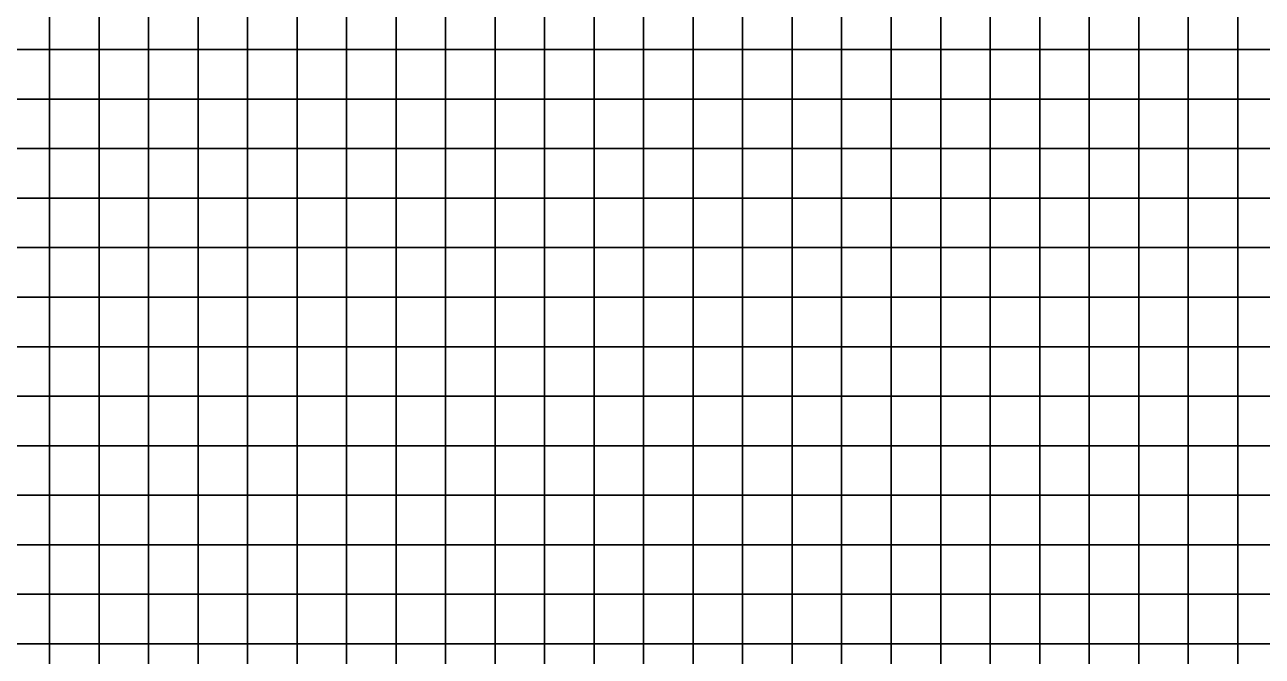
# Model space of a CAD drawing. Extents: x -32000 to 32000, y -32000 to 32000.
# Drawn here: x 320 to 16317, y -7840 to 320 of the extents above; entities that cross this region are included whole.
import ezdxf

# ---------------------------------------------------------------- set-up
doc = ezdxf.new("R2010")
doc.units = 0

msp = doc.modelspace()

# ---------------------------------------------------------------- linework, layer by layer
at = {"color": 1}
for points in [[(0, 0, 5895.5313), (640, 0, 5810.2739), (640, 640, 6045.1196), (0, 640, 5817.9043)], [(640, 0, 5810.2739), (1280, 0, 5641.3467), (1280, 640, 5977.187), (640, 640, 6045.1196)], [(1280, 0, 5641.3467), (1920, 0, 5524.999), (1920, 640, 5907.8115), (1280, 640, 5977.187)], [(1920, 0, 5524.999), (2559.9961, 0, 5022.0303), (2559.9961, 640, 5595.52), (1920, 640, 5907.8115)], [(2559.9961, 0, 5022.0303), (3200, 0, 4739.6318), (3200, 640, 5277.9985), (2559.9961, 640, 5595.52)], [(3200, 0, 4739.6318), (3840, 0, 4518.5928), (3840, 640, 4951.084), (3200, 640, 5277.9985)], [(3840, 0, 4518.5928), (4480, 0, 4043.4077), (4480, 640, 4407.4644), (3840, 640, 4951.084)], [(4480, 0, 4043.4077), (5120, 0, 3920.1543), (5120, 640, 4106.8525), (4480, 640, 4407.4644)], [(5120, 0, 3920.1543), (5760, 0, 3895.6392), (5760, 640, 3995.6123), (5120, 640, 4106.8525)], [(5760, 0, 3895.6392), (6399.9961, 0, 3846.9929), (6399.9961, 640, 3905.7949), (5760, 640, 3995.6123)], [(6399.9961, 0, 3846.9929), (7040, 0, 3845.0688), (7040, 640, 3827.9961), (6399.9961, 640, 3905.7949)], [(7040, 0, 3845.0688), (7680, 0, 3872.9722), (7680, 640, 3846.0293), (7040, 640, 3827.9961)], [(7680, 0, 3872.9722), (8320, 0, 3945.979), (8320, 640, 3856.0059), (7680, 640, 3846.0293)], [(8320, 0, 3945.979), (8960, 0, 4033.998), (8960, 640, 3854.6746), (8320, 640, 3856.0059)], [(8960, 0, 4033.998), (9600, 0, 4051.4583), (9600, 640, 3824.2473), (8960, 640, 3854.6746)], [(9600, 0, 4051.4583), (10239.9961, 0, 4039.021), (10239.9961, 640, 3900.0808), (9600, 640, 3824.2473)], [(10239.9961, 0, 4039.021), (10879.9961, 0, 4158.7881), (10879.9961, 640, 4219.5825), (10239.9961, 640, 3900.0808)], [(10879.9961, 0, 4158.7881), (11520, 0, 4391.4189), (11520, 640, 4620.4819), (10879.9961, 640, 4219.5825)], [(11520, 0, 4391.4189), (12160, 0, 4517.0469), (12160, 640, 4694.0615), (11520, 640, 4620.4819)], [(12160, 0, 4517.0469), (12800, 0, 4527.96), (12800, 640, 4592.686), (12160, 640, 4694.0615)], [(12800, 0, 4527.96), (13440, 0, 4474.9912), (13440, 640, 4431.292), (12800, 640, 4592.686)], [(13440, 0, 4474.9912), (14079.9961, 0, 4425.8457), (14079.9961, 640, 4331.2583), (13440, 640, 4431.292)], [(14079.9961, 0, 4425.8457), (14719.9961, 0, 4179.4414), (14719.9961, 640, 4275.2656), (14079.9961, 640, 4331.2583)], [(14719.9961, 0, 4179.4414), (15360, 0, 3943.5525), (15360, 640, 4109.7222), (14719.9961, 640, 4275.2656)], [(15360, 0, 3943.5525), (16000, 0, 3865.7402), (16000, 640, 3910.0476), (15360, 640, 4109.7222)], [(16000, 0, 3865.7402), (16640, 0, 3864.4146), (16640, 640, 3885.1609), (16000, 640, 3910.0476)], [(0, -640.002, 5422.0679), (640, -640.002, 5100.6294), (640, 0, 5810.2739), (0, 0, 5895.5313)], [(640, -640.002, 5100.6294), (1280, -640.002, 5080.48), (1280, 0, 5641.3467), (640, 0, 5810.2739)], [(1280, -640.002, 5080.48), (1920, -640.002, 4878.833), (1920, 0, 5524.999), (1280, 0, 5641.3467)], [(1920, -640.002, 4878.833), (2559.9961, -640.002, 4309.4688), (2559.9961, 0, 5022.0303), (1920, 0, 5524.999)], [(2559.9961, -640.002, 4309.4688), (3200, -640.002, 4156.9253), (3200, 0, 4739.6318), (2559.9961, 0, 5022.0303)], [(3200, -640.002, 4156.9253), (3840, -640.002, 4141.269), (3840, 0, 4518.5928), (3200, 0, 4739.6318)], [(3840, -640.002, 4141.269), (4480, -640.002, 3929.0671), (4480, 0, 4043.4077), (3840, 0, 4518.5928)], [(4480, -640.002, 3929.0671), (5120, -640.002, 3857.5806), (5120, 0, 3920.1543), (4480, 0, 4043.4077)], [(5120, -640.002, 3857.5806), (5760, -640.002, 3854.3809), (5760, 0, 3895.6392), (5120, 0, 3920.1543)], [(5760, -640.002, 3854.3809), (6399.9961, -640.002, 3849.5942), (6399.9961, 0, 3846.9929), (5760, 0, 3895.6392)], [(6399.9961, -640.002, 3849.5942), (7040, -640.002, 3848.2688), (7040, 0, 3845.0688), (6399.9961, 0, 3846.9929)], [(7040, -640.002, 3848.2688), (7680, -640.002, 3849.5942), (7680, 0, 3872.9722), (7040, 0, 3845.0688)], [(7680, -640.002, 3849.5942), (8320, -640.002, 3883.0898), (8320, 0, 3945.979), (7680, 0, 3872.9722)], [(8320, -640.002, 3883.0898), (8960, -640.002, 4145.5078), (8960, 0, 4033.998), (8320, 0, 3945.979)], [(8960, -640.002, 4145.5078), (9600, -640.002, 4407.9824), (9600, 0, 4051.4583), (8960, 0, 4033.998)], [(9600, -640.002, 4407.9824), (10239.9961, -640.002, 4370.3555), (10239.9961, 0, 4039.021), (9600, 0, 4051.4583)], [(10239.9961, -640.002, 4370.3555), (10879.9961, -640.002, 4321.4014), (10879.9961, 0, 4158.7881), (10239.9961, 0, 4039.021)], [(10879.9961, -640.002, 4321.4014), (11520, -640.002, 4326.8457), (11520, 0, 4391.4189), (10879.9961, 0, 4158.7881)], [(11520, -640.002, 4326.8457), (12160, -640.002, 4379.6987), (12160, 0, 4517.0469), (11520, 0, 4391.4189)], [(12160, -640.002, 4379.6987), (12800, -640.002, 4443.4297), (12800, 0, 4527.96), (12160, 0, 4517.0469)], [(12800, -640.002, 4443.4297), (13440, -640.002, 4622.334), (13440, 0, 4474.9912), (12800, 0, 4527.96)], [(13440, -640.002, 4622.334), (14079.9961, -640.002, 4507.1504), (14079.9961, 0, 4425.8457), (13440, 0, 4474.9912)], [(14079.9961, -640.002, 4507.1504), (14719.9961, -640.002, 4056.4297), (14719.9961, 0, 4179.4414), (14079.9961, 0, 4425.8457)], [(14719.9961, -640.002, 4056.4297), (15360, -640.002, 3863.8657), (15360, 0, 3943.5525), (14719.9961, 0, 4179.4414)], [(15360, -640.002, 3863.8657), (16000, -640.002, 3862.54), (16000, 0, 3865.7402), (15360, 0, 3943.5525)], [(16000, -640.002, 3862.54), (16640, -640.002, 3861.2148), (16640, 0, 3864.4146), (16000, 0, 3865.7402)], [(0, -1280, 4911.7344), (640, -1280, 4661.4214), (640, -640.002, 5100.6294), (0, -640.002, 5422.0679)], [(640, -1280, 4661.4214), (1280, -1280, 4673.8638), (1280, -640.002, 5080.48), (640, -640.002, 5100.6294)], [(1280, -1280, 4673.8638), (1920, -1280, 4338.6577), (1920, -640.002, 4878.833), (1280, -640.002, 5080.48)], [(1920, -1280, 4338.6577), (2559.9961, -1280, 3975.4609), (2559.9961, -640.002, 4309.4688), (1920, -640.002, 4878.833)], [(2559.9961, -1280, 3975.4609), (3200, -1280, 3954.9373), (3200, -640.002, 4156.9253), (2559.9961, -640.002, 4309.4688)], [(3200, -1280, 3954.9373), (3840, -1280, 3928.4028), (3840, -640.002, 4141.269), (3200, -640.002, 4156.9253)], [(3840, -1280, 3928.4028), (4480, -1280, 3868.0366), (4480, -640.002, 3929.0671), (3840, -640.002, 4141.269)], [(4480, -1280, 3868.0366), (5120, -1280, 3857.3196), (5120, -640.002, 3857.5806), (4480, -640.002, 3929.0671)], [(5120, -1280, 3857.3196), (5760, -1280, 3854.1194), (5760, -640.002, 3854.3809), (5120, -640.002, 3857.5806)], [(5760, -1280, 3854.1194), (6399.9961, -1280, 3852.7942), (6399.9961, -640.002, 3849.5942), (5760, -640.002, 3854.3809)], [(6399.9961, -1280, 3852.7942), (7040, -1280, 3851.4688), (7040, -640.002, 3848.2688), (6399.9961, -640.002, 3849.5942)], [(7040, -1280, 3851.4688), (7680, -1280, 3887.1216), (7680, -640.002, 3849.5942), (7040, -640.002, 3848.2688)], [(7680, -1280, 3887.1216), (8320, -1280, 4036.4949), (8320, -640.002, 3883.0898), (7680, -640.002, 3849.5942)], [(8320, -1280, 4036.4949), (8960, -1280, 4416.9136), (8960, -640.002, 4145.5078), (8320, -640.002, 3883.0898)], [(8960, -1280, 4416.9136), (9600, -1280, 4712.6421), (9600, -640.002, 4407.9824), (8960, -640.002, 4145.5078)], [(9600, -1280, 4712.6421), (10239.9961, -1280, 4733.4648), (10239.9961, -640.002, 4370.3555), (9600, -640.002, 4407.9824)], [(10239.9961, -1280, 4733.4648), (10879.9961, -1280, 4665.0747), (10879.9961, -640.002, 4321.4014), (10239.9961, -640.002, 4370.3555)], [(10879.9961, -1280, 4665.0747), (11520, -1280, 4499.8423), (11520, -640.002, 4326.8457), (10879.9961, -640.002, 4321.4014)], [(11520, -1280, 4499.8423), (12160, -1280, 4491.9248), (12160, -640.002, 4379.6987), (11520, -640.002, 4326.8457)], [(12160, -1280, 4491.9248), (12800, -1280, 4577.8623), (12800, -640.002, 4443.4297), (12160, -640.002, 4379.6987)], [(12800, -1280, 4577.8623), (13440, -1280, 4618.4438), (13440, -640.002, 4622.334), (12800, -640.002, 4443.4297)], [(13440, -1280, 4618.4438), (14079.9961, -1280, 4293.9722), (14079.9961, -640.002, 4507.1504), (13440, -640.002, 4622.334)], [(14079.9961, -1280, 4293.9722), (14719.9961, -1280, 3911.449), (14719.9961, -640.002, 4056.4297), (14079.9961, -640.002, 4507.1504)], [(14719.9961, -1280, 3911.449), (15360, -1280, 3860.6655), (15360, -640.002, 3863.8657), (14719.9961, -640.002, 4056.4297)], [(15360, -1280, 3860.6655), (16000, -1280, 3859.3403), (16000, -640.002, 3862.54), (15360, -640.002, 3863.8657)], [(16000, -1280, 3859.3403), (16640, -1280, 3858.0146), (16640, -640.002, 3861.2148), (16000, -640.002, 3862.54)], [(0, -1920, 4583.4058), (640, -1920, 4425.627), (640, -1280, 4661.4214), (0, -1280, 4911.7344)], [(640, -1920, 4425.627), (1280, -1920, 4261.1074), (1280, -1280, 4673.8638), (640, -1280, 4661.4214)], [(1280, -1920, 4261.1074), (1920, -1920, 3988.3472), (1920, -1280, 4338.6577), (1280, -1280, 4673.8638)], [(1920, -1920, 3988.3472), (2559.9961, -1920, 3882.8572), (2559.9961, -1280, 3975.4609), (1920, -1280, 4338.6577)], [(2559.9961, -1920, 3882.8572), (3200, -1920, 3878.4785), (3200, -1280, 3954.9373), (2559.9961, -1280, 3975.4609)], [(3200, -1920, 3878.4785), (3840, -1920, 3867.6121), (3840, -1280, 3928.4028), (3200, -1280, 3954.9373)], [(3840, -1920, 3867.6121), (4480, -1920, 3864.4124), (4480, -1280, 3868.0366), (3840, -1280, 3928.4028)], [(4480, -1920, 3864.4124), (5120, -1920, 3862.5381), (5120, -1280, 3857.3196), (4480, -1280, 3868.0366)], [(5120, -1920, 3862.5381), (5760, -1920, 3867.2141), (5760, -1280, 3854.1194), (5120, -1280, 3857.3196)], [(5760, -1920, 3867.2141), (6399.9961, -1920, 3875.9956), (6399.9961, -1280, 3852.7942), (5760, -1280, 3854.1194)], [(6399.9961, -1920, 3875.9956), (7040, -1920, 3883.541), (7040, -1280, 3851.4688), (6399.9961, -1280, 3852.7942)], [(7040, -1920, 3883.541), (7680, -1920, 4026.3511), (7680, -1280, 3887.1216), (7040, -1280, 3851.4688)], [(7680, -1920, 4026.3511), (8320, -1920, 4290.3101), (8320, -1280, 4036.4949), (7680, -1280, 3887.1216)], [(8320, -1920, 4290.3101), (8960, -1920, 4625.396), (8960, -1280, 4416.9136), (8320, -1280, 4036.4949)], [(8960, -1920, 4625.396), (9600, -1920, 4836.7852), (9600, -1280, 4712.6421), (8960, -1280, 4416.9136)], [(9600, -1920, 4836.7852), (10239.9961, -1920, 4940.9604), (10239.9961, -1280, 4733.4648), (9600, -1280, 4712.6421)], [(10239.9961, -1920, 4940.9604), (10879.9961, -1920, 4996.5879), (10879.9961, -1280, 4665.0747), (10239.9961, -1280, 4733.4648)], [(10879.9961, -1920, 4996.5879), (11520, -1920, 4806.1636), (11520, -1280, 4499.8423), (10879.9961, -1280, 4665.0747)], [(11520, -1920, 4806.1636), (12160, -1920, 4671.8613), (12160, -1280, 4491.9248), (11520, -1280, 4499.8423)], [(12160, -1920, 4671.8613), (12800, -1920, 4685.4814), (12800, -1280, 4577.8623), (12160, -1280, 4491.9248)], [(12800, -1920, 4685.4814), (13440, -1920, 4488.9185), (13440, -1280, 4618.4438), (12800, -1280, 4577.8623)], [(13440, -1920, 4488.9185), (14079.9961, -1920, 4076.1191), (14079.9961, -1280, 4293.9722), (13440, -1280, 4618.4438)], [(14079.9961, -1920, 4076.1191), (14719.9961, -1920, 3860.6655), (14719.9961, -1280, 3911.449), (14079.9961, -1280, 4293.9722)], [(14719.9961, -1920, 3860.6655), (15360, -1920, 3857.4658), (15360, -1280, 3860.6655), (14719.9961, -1280, 3911.449)], [(15360, -1920, 3857.4658), (16000, -1920, 3856.1401), (16000, -1280, 3859.3403), (15360, -1280, 3860.6655)], [(16000, -1920, 3856.1401), (16640, -1920, 3854.8149), (16640, -1280, 3858.0146), (16000, -1280, 3859.3403)], [(0, -2560.002, 4286.3472), (640, -2560.002, 4161.9478), (640, -1920, 4425.627), (0, -1920, 4583.4058)], [(640, -2560.002, 4161.9478), (1280, -2560.002, 3973.3772), (1280, -1920, 4261.1074), (640, -1920, 4425.627)], [(1280, -2560.002, 3973.3772), (1920, -2560.002, 3881.7798), (1920, -1920, 3988.3472), (1280, -1920, 4261.1074)], [(1920, -2560.002, 3881.7798), (2559.9961, -2560.002, 3875.3376), (2559.9961, -1920, 3882.8572), (1920, -1920, 3988.3472)], [(2559.9961, -2560.002, 3875.3376), (3200, -2560.002, 3872.1375), (3200, -1920, 3878.4785), (2559.9961, -1920, 3882.8572)], [(3200, -2560.002, 3872.1375), (3840, -2560.002, 3868.9377), (3840, -1920, 3867.6121), (3200, -1920, 3878.4785)], [(3840, -2560.002, 3868.9377), (4480, -2560.002, 3867.0635), (4480, -1920, 3864.4124), (3840, -1920, 3867.6121)], [(4480, -2560.002, 3867.0635), (5120, -2560.002, 3890.8855), (5120, -1920, 3862.5381), (4480, -1920, 3864.4124)], [(5120, -2560.002, 3890.8855), (5760, -2560.002, 3935.1558), (5760, -1920, 3867.2141), (5120, -1920, 3862.5381)], [(5760, -2560.002, 3935.1558), (6399.9961, -2560.002, 3981.7112), (6399.9961, -1920, 3875.9956), (5760, -1920, 3867.2141)], [(6399.9961, -2560.002, 3981.7112), (7040, -2560.002, 4051.8447), (7040, -1920, 3883.541), (6399.9961, -1920, 3875.9956)], [(7040, -2560.002, 4051.8447), (7680, -2560.002, 4272.2397), (7680, -1920, 4026.3511), (7040, -1920, 3883.541)], [(7680, -2560.002, 4272.2397), (8320, -2560.002, 4567.8911), (8320, -1920, 4290.3101), (7680, -1920, 4026.3511)], [(8320, -2560.002, 4567.8911), (8960, -2560.002, 4875.269), (8960, -1920, 4625.396), (8320, -1920, 4290.3101)], [(8960, -2560.002, 4875.269), (9600, -2560.002, 4980.312), (9600, -1920, 4836.7852), (8960, -1920, 4625.396)], [(9600, -2560.002, 4980.312), (10239.9961, -2560.002, 5053.2983), (10239.9961, -1920, 4940.9604), (9600, -1920, 4836.7852)], [(10239.9961, -2560.002, 5053.2983), (10879.9961, -2560.002, 5145.0811), (10879.9961, -1920, 4996.5879), (10239.9961, -1920, 4940.9604)], [(10879.9961, -2560.002, 5145.0811), (11520, -2560.002, 4944.2417), (11520, -1920, 4806.1636), (10879.9961, -1920, 4996.5879)], [(11520, -2560.002, 4944.2417), (12160, -2560.002, 4731.9688), (12160, -1920, 4671.8613), (11520, -1920, 4806.1636)], [(12160, -2560.002, 4731.9688), (12800, -2560.002, 4631.333), (12800, -1920, 4685.4814), (12160, -1920, 4671.8613)], [(12800, -2560.002, 4631.333), (13440, -2560.002, 4395.7485), (13440, -1920, 4488.9185), (12800, -1920, 4685.4814)], [(13440, -2560.002, 4395.7485), (14079.9961, -2560.002, 4098.6187), (14079.9961, -1920, 4076.1191), (13440, -1920, 4488.9185)], [(14079.9961, -2560.002, 4098.6187), (14719.9961, -2560.002, 3894.4863), (14719.9961, -1920, 3860.6655), (14079.9961, -1920, 4076.1191)], [(14719.9961, -2560.002, 3894.4863), (15360, -2560.002, 3856.1401), (15360, -1920, 3857.4658), (14719.9961, -1920, 3860.6655)], [(15360, -2560.002, 3856.1401), (16000, -2560.002, 3852.9404), (16000, -1920, 3856.1401), (15360, -1920, 3857.4658)], [(16000, -2560.002, 3852.9404), (16640, -2560.002, 3851.6147), (16640, -1920, 3854.8149), (16000, -1920, 3856.1401)], [(0, -3200, 3986.4751), (640, -3200, 3940.8855), (640, -2560.002, 4161.9478), (0, -2560.002, 4286.3472)], [(640, -3200, 3940.8855), (1280, -3200, 3887.0872), (1280, -2560.002, 3973.3772), (640, -2560.002, 4161.9478)], [(1280, -3200, 3887.0872), (1920, -3200, 3879.863), (1920, -2560.002, 3881.7798), (1280, -2560.002, 3973.3772)], [(1920, -3200, 3879.863), (2559.9961, -3200, 3876.6628), (2559.9961, -2560.002, 3875.3376), (1920, -2560.002, 3881.7798)], [(2559.9961, -3200, 3876.6628), (3200, -3200, 3873.4631), (3200, -2560.002, 3872.1375), (2559.9961, -2560.002, 3875.3376)], [(3200, -3200, 3873.4631), (3840, -3200, 3871.5889), (3840, -2560.002, 3868.9377), (3200, -2560.002, 3872.1375)], [(3840, -3200, 3871.5889), (4480, -3200, 3877.4063), (4480, -2560.002, 3867.0635), (3840, -2560.002, 3868.9377)], [(4480, -3200, 3877.4063), (5120, -3200, 4024.4224), (5120, -2560.002, 3890.8855), (4480, -2560.002, 3867.0635)], [(5120, -3200, 4024.4224), (5760, -3200, 4204.9946), (5760, -2560.002, 3935.1558), (5120, -2560.002, 3890.8855)], [(5760, -3200, 4204.9946), (6399.9961, -3200, 4290.9927), (6399.9961, -2560.002, 3981.7112), (5760, -2560.002, 3935.1558)], [(6399.9961, -3200, 4290.9927), (7040, -3200, 4352.314), (7040, -2560.002, 4051.8447), (6399.9961, -2560.002, 3981.7112)], [(7040, -3200, 4352.314), (7680, -3200, 4514.9302), (7680, -2560.002, 4272.2397), (7040, -2560.002, 4051.8447)], [(7680, -3200, 4514.9302), (8320, -3200, 4787.7441), (8320, -2560.002, 4567.8911), (7680, -2560.002, 4272.2397)], [(8320, -3200, 4787.7441), (8960, -3200, 5028.4204), (8960, -2560.002, 4875.269), (8320, -2560.002, 4567.8911)], [(8960, -3200, 5028.4204), (9600, -3200, 5128.3887), (9600, -2560.002, 4980.312), (8960, -2560.002, 4875.269)], [(9600, -3200, 5128.3887), (10239.9961, -3200, 5259.2188), (10239.9961, -2560.002, 5053.2983), (9600, -2560.002, 4980.312)], [(10239.9961, -3200, 5259.2188), (10879.9961, -3200, 5268.7891), (10879.9961, -2560.002, 5145.0811), (10239.9961, -2560.002, 5053.2983)], [(10879.9961, -3200, 5268.7891), (11520, -3200, 4957.5288), (11520, -2560.002, 4944.2417), (10879.9961, -2560.002, 5145.0811)], [(11520, -3200, 4957.5288), (12160, -3200, 4630.4004), (12160, -2560.002, 4731.9688), (11520, -2560.002, 4944.2417)], [(12160, -3200, 4630.4004), (12800, -3200, 4365.5898), (12800, -2560.002, 4631.333), (12160, -2560.002, 4731.9688)], [(12800, -3200, 4365.5898), (13440, -3200, 4191.9736), (13440, -2560.002, 4395.7485), (12800, -2560.002, 4631.333)], [(13440, -3200, 4191.9736), (14079.9961, -3200, 4118.8013), (14079.9961, -2560.002, 4098.6187), (13440, -2560.002, 4395.7485)], [(14079.9961, -3200, 4118.8013), (14719.9961, -3200, 3941.9922), (14719.9961, -2560.002, 3894.4863), (14079.9961, -2560.002, 4098.6187)], [(14719.9961, -3200, 3941.9922), (15360, -3200, 3854.8149), (15360, -2560.002, 3856.1401), (14719.9961, -2560.002, 3894.4863)], [(15360, -3200, 3854.8149), (16000, -3200, 3851.6147), (16000, -2560.002, 3852.9404), (15360, -2560.002, 3856.1401)], [(16000, -3200, 3851.6147), (16640, -3200, 3848.415), (16640, -2560.002, 3851.6147), (16000, -2560.002, 3852.9404)], [(0, -3840, 3897.874), (640, -3840, 3887.8547), (640, -3200, 3940.8855), (0, -3200, 3986.4751)], [(640, -3840, 3887.8547), (1280, -3840, 3884.3884), (1280, -3200, 3887.0872), (640, -3200, 3940.8855)], [(1280, -3840, 3884.3884), (1920, -3840, 3881.1882), (1920, -3200, 3879.863), (1280, -3200, 3887.0872)], [(1920, -3840, 3881.1882), (2559.9961, -3840, 3877.9885), (2559.9961, -3200, 3876.6628), (1920, -3200, 3879.863)], [(2559.9961, -3840, 3877.9885), (3200, -3840, 3876.1143), (3200, -3200, 3873.4631), (2559.9961, -3200, 3876.6628)], [(3200, -3840, 3876.1143), (3840, -3840, 3874.7886), (3840, -3200, 3871.5889), (3200, -3200, 3873.4631)], [(3840, -3840, 3874.7886), (4480, -3840, 3934.1282), (4480, -3200, 3877.4063), (3840, -3200, 3871.5889)], [(4480, -3840, 3934.1282), (5120, -3840, 4270.1528), (5120, -3200, 4024.4224), (4480, -3200, 3877.4063)], [(5120, -3840, 4270.1528), (5760, -3840, 4554.5645), (5760, -3200, 4204.9946), (5120, -3200, 4024.4224)], [(5760, -3840, 4554.5645), (6399.9961, -3840, 4495.8726), (6399.9961, -3200, 4290.9927), (5760, -3200, 4204.9946)], [(6399.9961, -3840, 4495.8726), (7040, -3840, 4355.7241), (7040, -3200, 4352.314), (6399.9961, -3200, 4290.9927)], [(7040, -3840, 4355.7241), (7680, -3840, 4363.0396), (7680, -3200, 4514.9302), (7040, -3200, 4352.314)], [(7680, -3840, 4363.0396), (8320, -3840, 4625.2065), (8320, -3200, 4787.7441), (7680, -3200, 4514.9302)], [(8320, -3840, 4625.2065), (8960, -3840, 4985.4004), (8960, -3200, 5028.4204), (8320, -3200, 4787.7441)], [(8960, -3840, 4985.4004), (9600, -3840, 5156.4897), (9600, -3200, 5128.3887), (8960, -3200, 5028.4204)], [(9600, -3840, 5156.4897), (10239.9961, -3840, 5155.729), (10239.9961, -3200, 5259.2188), (9600, -3200, 5128.3887)], [(10239.9961, -3840, 5155.729), (10879.9961, -3840, 5038.3945), (10879.9961, -3200, 5268.7891), (10239.9961, -3200, 5259.2188)], [(10879.9961, -3840, 5038.3945), (11520, -3840, 4681.4072), (11520, -3200, 4957.5288), (10879.9961, -3200, 5268.7891)], [(11520, -3840, 4681.4072), (12160, -3840, 4434.1641), (12160, -3200, 4630.4004), (11520, -3200, 4957.5288)], [(12160, -3840, 4434.1641), (12800, -3840, 4256.2583), (12800, -3200, 4365.5898), (12160, -3200, 4630.4004)], [(12800, -3840, 4256.2583), (13440, -3840, 4031.3367), (13440, -3200, 4191.9736), (12800, -3200, 4365.5898)], [(13440, -3840, 4031.3367), (14079.9961, -3840, 3967.6094), (14079.9961, -3200, 4118.8013), (13440, -3200, 4191.9736)], [(14079.9961, -3840, 3967.6094), (14719.9961, -3840, 3876.9368), (14719.9961, -3200, 3941.9922), (14079.9961, -3200, 4118.8013)], [(14719.9961, -3840, 3876.9368), (15360, -3840, 3853.4893), (15360, -3200, 3854.8149), (14719.9961, -3200, 3941.9922)], [(15360, -3840, 3853.4893), (16000, -3840, 3850.2896), (16000, -3200, 3851.6147), (15360, -3200, 3854.8149)], [(16000, -3840, 3850.2896), (16640, -3840, 3847.0894), (16640, -3200, 3848.415), (16000, -3200, 3851.6147)], [(0, -4480.002, 3893.3438), (640, -4480.002, 3889.4604), (640, -3840, 3887.8547), (0, -3840, 3897.874)], [(640, -4480.002, 3889.4604), (1280, -4480.002, 3885.7139), (1280, -3840, 3884.3884), (640, -3840, 3887.8547)], [(1280, -4480.002, 3885.7139), (1920, -4480.002, 3882.5139), (1920, -3840, 3881.1882), (1280, -3840, 3884.3884)], [(1920, -4480.002, 3882.5139), (2559.9961, -4480.002, 3880.6396), (2559.9961, -3840, 3877.9885), (1920, -3840, 3881.1882)], [(2559.9961, -4480.002, 3880.6396), (3200, -4480.002, 3879.314), (3200, -3840, 3876.1143), (2559.9961, -3840, 3877.9885)], [(3200, -4480.002, 3879.314), (3840, -4480.002, 3895.8467), (3840, -3840, 3874.7886), (3200, -3840, 3876.1143)], [(3840, -4480.002, 3895.8467), (4480, -4480.002, 4080.2051), (4480, -3840, 3934.1282), (3840, -3840, 3874.7886)], [(4480, -4480.002, 4080.2051), (5120, -4480.002, 4423.2466), (5120, -3840, 4270.1528), (4480, -3840, 3934.1282)], [(5120, -4480.002, 4423.2466), (5760, -4480.002, 4527.5195), (5760, -3840, 4554.5645), (5120, -3840, 4270.1528)], [(5760, -4480.002, 4527.5195), (6399.9961, -4480.002, 4338.4189), (6399.9961, -3840, 4495.8726), (5760, -3840, 4554.5645)], [(6399.9961, -4480.002, 4338.4189), (7040, -4480.002, 4231.0796), (7040, -3840, 4355.7241), (6399.9961, -3840, 4495.8726)], [(7040, -4480.002, 4231.0796), (7680, -4480.002, 4274.4043), (7680, -3840, 4363.0396), (7040, -3840, 4355.7241)], [(7680, -4480.002, 4274.4043), (8320, -4480.002, 4566.019), (8320, -3840, 4625.2065), (7680, -3840, 4363.0396)], [(8320, -4480.002, 4566.019), (8960, -4480.002, 5014.8384), (8960, -3840, 4985.4004), (8320, -3840, 4625.2065)], [(8960, -4480.002, 5014.8384), (9600, -4480.002, 4976.0176), (9600, -3840, 5156.4897), (8960, -3840, 4985.4004)], [(9600, -4480.002, 4976.0176), (10239.9961, -4480.002, 4617.6328), (10239.9961, -3840, 5155.729), (9600, -3840, 5156.4897)], [(10239.9961, -4480.002, 4617.6328), (10879.9961, -4480.002, 4552.3159), (10879.9961, -3840, 5038.3945), (10239.9961, -3840, 5155.729)], [(10879.9961, -4480.002, 4552.3159), (11520, -4480.002, 4312.7632), (11520, -3840, 4681.4072), (10879.9961, -3840, 5038.3945)], [(11520, -4480.002, 4312.7632), (12160, -4480.002, 4299.3672), (12160, -3840, 4434.1641), (11520, -3840, 4681.4072)], [(12160, -4480.002, 4299.3672), (12800, -4480.002, 4332.6074), (12800, -3840, 4256.2583), (12160, -3840, 4434.1641)], [(12800, -4480.002, 4332.6074), (13440, -4480.002, 4110.9932), (13440, -3840, 4031.3367), (12800, -3840, 4256.2583)], [(13440, -4480.002, 4110.9932), (14079.9961, -4480.002, 3932.2759), (14079.9961, -3840, 3967.6094), (13440, -3840, 4031.3367)], [(14079.9961, -4480.002, 3932.2759), (14719.9961, -4480.002, 3855.3638), (14719.9961, -3840, 3876.9368), (14079.9961, -3840, 3967.6094)], [(14719.9961, -4480.002, 3855.3638), (15360, -4480.002, 3852.1641), (15360, -3840, 3853.4893), (14719.9961, -3840, 3876.9368)], [(15360, -4480.002, 3852.1641), (16000, -4480.002, 3848.9639), (16000, -3840, 3850.2896), (15360, -3840, 3853.4893)], [(16000, -4480.002, 3848.9639), (16640, -4480.002, 3845.7642), (16640, -3840, 3847.0894), (16000, -3840, 3850.2896)], [(0, -5120, 3894.9504), (640, -5120, 3891.1606), (640, -4480.002, 3889.4604), (0, -4480.002, 3893.3438)], [(640, -5120, 3891.1606), (1280, -5120, 3887.9165), (1280, -4480.002, 3885.7139), (640, -4480.002, 3889.4604)], [(1280, -5120, 3887.9165), (1920, -5120, 3885.5259), (1920, -4480.002, 3882.5139), (1280, -4480.002, 3885.7139)], [(1920, -5120, 3885.5259), (2559.9961, -5120, 3883.8394), (2559.9961, -4480.002, 3880.6396), (1920, -4480.002, 3882.5139)], [(2559.9961, -5120, 3883.8394), (3200, -5120, 3895.4009), (3200, -4480.002, 3879.314), (2559.9961, -4480.002, 3880.6396)], [(3200, -5120, 3895.4009), (3840, -5120, 4005.6506), (3840, -4480.002, 3895.8467), (3200, -4480.002, 3879.314)], [(3840, -5120, 4005.6506), (4480, -5120, 4318.5938), (4480, -4480.002, 4080.2051), (3840, -4480.002, 3895.8467)], [(4480, -5120, 4318.5938), (5120, -5120, 4420.5103), (5120, -4480.002, 4423.2466), (4480, -4480.002, 4080.2051)], [(5120, -5120, 4420.5103), (5760, -5120, 4285.5537), (5760, -4480.002, 4527.5195), (5120, -4480.002, 4423.2466)], [(5760, -5120, 4285.5537), (6399.9961, -5120, 4226.5542), (6399.9961, -4480.002, 4338.4189), (5760, -4480.002, 4527.5195)], [(6399.9961, -5120, 4226.5542), (7040, -5120, 4241.9409), (7040, -4480.002, 4231.0796), (6399.9961, -4480.002, 4338.4189)], [(7040, -5120, 4241.9409), (7680, -5120, 4375.0864), (7680, -4480.002, 4274.4043), (7040, -4480.002, 4231.0796)], [(7680, -5120, 4375.0864), (8320, -5120, 4659.9478), (8320, -4480.002, 4566.019), (7680, -4480.002, 4274.4043)], [(8320, -5120, 4659.9478), (8960, -5120, 5040.6694), (8960, -4480.002, 5014.8384), (8320, -4480.002, 4566.019)], [(8960, -5120, 5040.6694), (9600, -5120, 4919.4277), (9600, -4480.002, 4976.0176), (8960, -4480.002, 5014.8384)], [(9600, -5120, 4919.4277), (10239.9961, -5120, 4429.5273), (10239.9961, -4480.002, 4617.6328), (9600, -4480.002, 4976.0176)], [(10239.9961, -5120, 4429.5273), (10879.9961, -5120, 4313.2349), (10879.9961, -4480.002, 4552.3159), (10239.9961, -4480.002, 4617.6328)], [(10879.9961, -5120, 4313.2349), (11520, -5120, 4162.8965), (11520, -4480.002, 4312.7632), (10879.9961, -4480.002, 4552.3159)], [(11520, -5120, 4162.8965), (12160, -5120, 4119.79), (12160, -4480.002, 4299.3672), (11520, -4480.002, 4312.7632)], [(12160, -5120, 4119.79), (12800, -5120, 4150.8711), (12800, -4480.002, 4332.6074), (12160, -4480.002, 4299.3672)], [(12800, -5120, 4150.8711), (13440, -5120, 4155.7134), (13440, -4480.002, 4110.9932), (12800, -4480.002, 4332.6074)], [(13440, -5120, 4155.7134), (14079.9961, -5120, 4016.0583), (14079.9961, -4480.002, 3932.2759), (13440, -4480.002, 4110.9932)], [(14079.9961, -5120, 4016.0583), (14719.9961, -5120, 3854.0386), (14719.9961, -4480.002, 3855.3638), (14079.9961, -4480.002, 3932.2759)], [(14719.9961, -5120, 3854.0386), (15360, -5120, 3850.8384), (15360, -4480.002, 3852.1641), (14719.9961, -4480.002, 3855.3638)], [(15360, -5120, 3850.8384), (16000, -5120, 3847.6387), (16000, -4480.002, 3848.9639), (15360, -4480.002, 3852.1641)], [(16000, -5120, 3847.6387), (16640, -5120, 3844.4385), (16640, -4480.002, 3845.7642), (16000, -4480.002, 3848.9639)], [(0, -5760, 3896.7988), (640, -5760, 3893.4063), (640, -5120, 3891.1606), (0, -5120, 3894.9504)], [(640, -5760, 3893.4063), (1280, -5760, 3891.0164), (1280, -5120, 3887.9165), (640, -5120, 3891.1606)], [(1280, -5760, 3891.0164), (1920, -5760, 3889.5005), (1920, -5120, 3885.5259), (1280, -5120, 3887.9165)], [(1920, -5760, 3889.5005), (2559.9961, -5760, 3896.6194), (2559.9961, -5120, 3883.8394), (1920, -5120, 3885.5259)], [(2559.9961, -5760, 3896.6194), (3200, -5760, 3975.8979), (3200, -5120, 3895.4009), (2559.9961, -5120, 3883.8394)], [(3200, -5760, 3975.8979), (3840, -5760, 4233.4448), (3840, -5120, 4005.6506), (3200, -5120, 3895.4009)], [(3840, -5760, 4233.4448), (4480, -5760, 4479.1514), (4480, -5120, 4318.5938), (3840, -5120, 4005.6506)], [(4480, -5760, 4479.1514), (5120, -5760, 4341.5288), (5120, -5120, 4420.5103), (4480, -5120, 4318.5938)], [(5120, -5760, 4341.5288), (5760, -5760, 4222.0288), (5760, -5120, 4285.5537), (5120, -5120, 4420.5103)], [(5760, -5760, 4222.0288), (6399.9961, -5760, 4223.354), (6399.9961, -5120, 4226.5542), (5760, -5120, 4285.5537)], [(6399.9961, -5760, 4223.354), (7040, -5760, 4282.0059), (7040, -5120, 4241.9409), (6399.9961, -5120, 4226.5542)], [(7040, -5760, 4282.0059), (7680, -5760, 4526.2773), (7680, -5120, 4375.0864), (7040, -5120, 4241.9409)], [(7680, -5760, 4526.2773), (8320, -5760, 4773.5059), (8320, -5120, 4659.9478), (7680, -5120, 4375.0864)], [(8320, -5760, 4773.5059), (8960, -5760, 4865.3896), (8960, -5120, 5040.6694), (8320, -5120, 4659.9478)], [(8960, -5760, 4865.3896), (9600, -5760, 4672.083), (9600, -5120, 4919.4277), (8960, -5120, 5040.6694)], [(9600, -5760, 4672.083), (10239.9961, -5760, 4338.2373), (10239.9961, -5120, 4429.5273), (9600, -5120, 4919.4277)], [(10239.9961, -5760, 4338.2373), (10879.9961, -5760, 4174.1147), (10879.9961, -5120, 4313.2349), (10239.9961, -5120, 4429.5273)], [(10879.9961, -5760, 4174.1147), (11520, -5760, 4083.1516), (11520, -5120, 4162.8965), (10879.9961, -5120, 4313.2349)], [(11520, -5760, 4083.1516), (12160, -5760, 3971.0564), (12160, -5120, 4119.79), (11520, -5120, 4162.8965)], [(12160, -5760, 3971.0564), (12800, -5760, 3908.8271), (12800, -5120, 4150.8711), (12160, -5120, 4119.79)], [(12800, -5760, 3908.8271), (13440, -5760, 3952.6616), (13440, -5120, 4155.7134), (12800, -5120, 4150.8711)], [(13440, -5760, 3952.6616), (14079.9961, -5760, 3904.5762), (14079.9961, -5120, 4016.0583), (13440, -5120, 4155.7134)], [(14079.9961, -5760, 3904.5762), (14719.9961, -5760, 3852.7129), (14719.9961, -5120, 3854.0386), (14079.9961, -5120, 4016.0583)], [(14719.9961, -5760, 3852.7129), (15360, -5760, 3849.5132), (15360, -5120, 3850.8384), (14719.9961, -5120, 3854.0386)], [(15360, -5760, 3849.5132), (16000, -5760, 3846.313), (16000, -5120, 3847.6387), (15360, -5120, 3850.8384)], [(16000, -5760, 3846.313), (16640, -5760, 3843.1133), (16640, -5120, 3844.4385), (16000, -5120, 3847.6387)], [(0, -6400.002, 3930.552), (640, -6400.002, 3898.5637), (640, -5760, 3893.4063), (0, -5760, 3896.7988)], [(640, -6400.002, 3898.5637), (1280, -6400.002, 3896.2964), (1280, -5760, 3891.0164), (640, -5760, 3893.4063)], [(1280, -6400.002, 3896.2964), (1920, -6400.002, 3906.49), (1920, -5760, 3889.5005), (1280, -5760, 3891.0164)], [(1920, -6400.002, 3906.49), (2559.9961, -6400.002, 3996.7517), (2559.9961, -5760, 3896.6194), (1920, -5760, 3889.5005)], [(2559.9961, -6400.002, 3996.7517), (3200, -6400.002, 4199.2144), (3200, -5760, 3975.8979), (2559.9961, -5760, 3896.6194)], [(3200, -6400.002, 4199.2144), (3840, -6400.002, 4449.7612), (3840, -5760, 4233.4448), (3200, -5760, 3975.8979)], [(3840, -6400.002, 4449.7612), (4480, -6400.002, 4461.6177), (4480, -5760, 4479.1514), (3840, -5760, 4233.4448)], [(4480, -6400.002, 4461.6177), (5120, -6400.002, 4238.7744), (5120, -5760, 4341.5288), (4480, -5760, 4479.1514)], [(5120, -6400.002, 4238.7744), (5760, -6400.002, 4218.8286), (5760, -5760, 4222.0288), (5120, -5760, 4341.5288)], [(5760, -6400.002, 4218.8286), (6399.9961, -6400.002, 4220.1538), (6399.9961, -5760, 4223.354), (5760, -5760, 4222.0288)], [(6399.9961, -6400.002, 4220.1538), (7040, -6400.002, 4352.8774), (7040, -5760, 4282.0059), (6399.9961, -5760, 4223.354)], [(7040, -6400.002, 4352.8774), (7680, -6400.002, 4779.1958), (7680, -5760, 4526.2773), (7040, -5760, 4282.0059)], [(7680, -6400.002, 4779.1958), (8320, -6400.002, 4963.1226), (8320, -5760, 4773.5059), (7680, -5760, 4526.2773)], [(8320, -6400.002, 4963.1226), (8960, -6400.002, 4627.7021), (8960, -5760, 4865.3896), (8320, -5760, 4773.5059)], [(8960, -6400.002, 4627.7021), (9600, -6400.002, 4186.4067), (9600, -5760, 4672.083), (8960, -5760, 4865.3896)], [(9600, -6400.002, 4186.4067), (10239.9961, -6400.002, 4040.7402), (10239.9961, -5760, 4338.2373), (9600, -5760, 4672.083)], [(10239.9961, -6400.002, 4040.7402), (10879.9961, -6400.002, 4021.5032), (10879.9961, -5760, 4174.1147), (10239.9961, -5760, 4338.2373)], [(10879.9961, -6400.002, 4021.5032), (11520, -6400.002, 3932.7087), (11520, -5760, 4083.1516), (10879.9961, -5760, 4174.1147)], [(11520, -6400.002, 3932.7087), (12160, -6400.002, 3871.9456), (12160, -5760, 3971.0564), (11520, -5760, 4083.1516)], [(12160, -6400.002, 3871.9456), (12800, -6400.002, 3860.9875), (12800, -5760, 3908.8271), (12160, -5760, 3971.0564)], [(12800, -6400.002, 3860.9875), (13440, -6400.002, 3857.7874), (13440, -5760, 3952.6616), (12800, -5760, 3908.8271)], [(13440, -6400.002, 3857.7874), (14079.9961, -6400.002, 3854.5876), (14079.9961, -5760, 3904.5762), (13440, -5760, 3952.6616)], [(14079.9961, -6400.002, 3854.5876), (14719.9961, -6400.002, 3851.3877), (14719.9961, -5760, 3852.7129), (14079.9961, -5760, 3904.5762)], [(14719.9961, -6400.002, 3851.3877), (15360, -6400.002, 3848.1877), (15360, -5760, 3849.5132), (14719.9961, -5760, 3852.7129)], [(15360, -6400.002, 3848.1877), (16000, -6400.002, 3844.9878), (16000, -5760, 3846.313), (15360, -5760, 3849.5132)], [(16000, -6400.002, 3844.9878), (16640, -6400.002, 3841.7876), (16640, -5760, 3843.1133), (16000, -5760, 3846.313)], [(0, -7040, 4024.2366), (640, -7040, 3913.8374), (640, -6400.002, 3898.5637), (0, -6400.002, 3930.552)], [(640, -7040, 3913.8374), (1280, -7040, 3915.1653), (1280, -6400.002, 3896.2964), (640, -6400.002, 3898.5637)], [(1280, -7040, 3915.1653), (1920, -7040, 3976.311), (1920, -6400.002, 3906.49), (1280, -6400.002, 3896.2964)], [(1920, -7040, 3976.311), (2559.9961, -7040, 4064.9001), (2559.9961, -6400.002, 3996.7517), (1920, -6400.002, 3906.49)], [(2559.9961, -7040, 4064.9001), (3200, -7040, 4208.1289), (3200, -6400.002, 4199.2144), (2559.9961, -6400.002, 3996.7517)], [(3200, -7040, 4208.1289), (3840, -7040, 4382.208), (3840, -6400.002, 4449.7612), (3200, -6400.002, 4199.2144)], [(3840, -7040, 4382.208), (4480, -7040, 4371.186), (4480, -6400.002, 4461.6177), (3840, -6400.002, 4449.7612)], [(4480, -7040, 4371.186), (5120, -7040, 4216.9536), (5120, -6400.002, 4238.7744), (4480, -6400.002, 4461.6177)], [(5120, -7040, 4216.9536), (5760, -7040, 4215.6284), (5760, -6400.002, 4218.8286), (5120, -6400.002, 4238.7744)], [(5760, -7040, 4215.6284), (6399.9961, -7040, 4216.9536), (6399.9961, -6400.002, 4220.1538), (5760, -6400.002, 4218.8286)], [(6399.9961, -7040, 4216.9536), (7040, -7040, 4346.5669), (7040, -6400.002, 4352.8774), (6399.9961, -6400.002, 4220.1538)], [(7040, -7040, 4346.5669), (7680, -7040, 4791.9297), (7680, -6400.002, 4779.1958), (7040, -6400.002, 4352.8774)], [(7680, -7040, 4791.9297), (8320, -7040, 4981.7754), (8320, -6400.002, 4963.1226), (7680, -6400.002, 4779.1958)], [(8320, -7040, 4981.7754), (8960, -7040, 4605.2021), (8960, -6400.002, 4627.7021), (8320, -6400.002, 4963.1226)], [(8960, -7040, 4605.2021), (9600, -7040, 4076.9998), (9600, -6400.002, 4186.4067), (8960, -6400.002, 4627.7021)], [(9600, -7040, 4076.9998), (10239.9961, -7040, 3894.9573), (10239.9961, -6400.002, 4040.7402), (9600, -6400.002, 4186.4067)], [(10239.9961, -7040, 3894.9573), (10879.9961, -7040, 3877.7729), (10879.9961, -6400.002, 4021.5032), (10239.9961, -6400.002, 4040.7402)], [(10879.9961, -7040, 3877.7729), (11520, -7040, 3866.0618), (11520, -6400.002, 3932.7087), (10879.9961, -6400.002, 4021.5032)], [(11520, -7040, 3866.0618), (12160, -7040, 3862.8621), (12160, -6400.002, 3871.9456), (11520, -6400.002, 3932.7087)], [(12160, -7040, 3862.8621), (12800, -7040, 3859.6619), (12800, -6400.002, 3860.9875), (12160, -6400.002, 3871.9456)], [(12800, -7040, 3859.6619), (13440, -7040, 3856.4622), (13440, -6400.002, 3857.7874), (12800, -6400.002, 3860.9875)], [(13440, -7040, 3856.4622), (14079.9961, -7040, 3853.262), (14079.9961, -6400.002, 3854.5876), (13440, -6400.002, 3857.7874)], [(14079.9961, -7040, 3853.262), (14719.9961, -7040, 3850.0623), (14719.9961, -6400.002, 3851.3877), (14079.9961, -6400.002, 3854.5876)], [(14719.9961, -7040, 3850.0623), (15360, -7040, 3846.8621), (15360, -6400.002, 3848.1877), (14719.9961, -6400.002, 3851.3877)], [(15360, -7040, 3846.8621), (16000, -7040, 3843.6624), (16000, -6400.002, 3844.9878), (15360, -6400.002, 3848.1877)], [(16000, -7040, 3843.6624), (16640, -7040, 3840.4624), (16640, -6400.002, 3841.7876), (16000, -6400.002, 3844.9878)], [(0, -7680, 4207.2778), (640, -7680, 3988.4216), (640, -7040, 3913.8374), (0, -7040, 4024.2366)], [(640, -7680, 3988.4216), (1280, -7680, 3956.0935), (1280, -7040, 3915.1653), (640, -7040, 3913.8374)], [(1280, -7680, 3956.0935), (1920, -7680, 4056.5166), (1920, -7040, 3976.311), (1280, -7040, 3915.1653)], [(1920, -7680, 4056.5166), (2559.9961, -7680, 4173.0596), (2559.9961, -7040, 4064.9001), (1920, -7040, 3976.311)], [(2559.9961, -7680, 4173.0596), (3200, -7680, 4156.5415), (3200, -7040, 4208.1289), (2559.9961, -7040, 4064.9001)], [(3200, -7680, 4156.5415), (3840, -7680, 4190.4272), (3840, -7040, 4382.208), (3200, -7040, 4208.1289)], [(3840, -7680, 4190.4272), (4480, -7680, 4237.7407), (4480, -7040, 4371.186), (3840, -7040, 4382.208)], [(4480, -7680, 4237.7407), (5120, -7680, 4239.2383), (5120, -7040, 4216.9536), (4480, -7040, 4371.186)], [(5120, -7680, 4239.2383), (5760, -7680, 4212.4282), (5760, -7040, 4215.6284), (5120, -7040, 4216.9536)], [(5760, -7680, 4212.4282), (6399.9961, -7680, 4213.7534), (6399.9961, -7040, 4216.9536), (5760, -7040, 4215.6284)], [(6399.9961, -7680, 4213.7534), (7040, -7680, 4283.7856), (7040, -7040, 4346.5669), (6399.9961, -7040, 4216.9536)], [(7040, -7680, 4283.7856), (7680, -7680, 4650.8501), (7680, -7040, 4791.9297), (7040, -7040, 4346.5669)], [(7680, -7680, 4650.8501), (8320, -7680, 4947.5254), (8320, -7040, 4981.7754), (7680, -7040, 4791.9297)], [(8320, -7680, 4947.5254), (8960, -7680, 4784.9175), (8960, -7040, 4605.2021), (8320, -7040, 4981.7754)], [(8960, -7680, 4784.9175), (9600, -7680, 4261.9653), (9600, -7040, 4076.9998), (8960, -7040, 4605.2021)], [(9600, -7680, 4261.9653), (10239.9961, -7680, 3901.2966), (10239.9961, -7040, 3894.9573), (9600, -7040, 4076.9998)], [(10239.9961, -7680, 3901.2966), (10879.9961, -7680, 3867.9363), (10879.9961, -7040, 3877.7729), (10239.9961, -7040, 3894.9573)], [(10879.9961, -7680, 3867.9363), (11520, -7680, 3864.7366), (11520, -7040, 3866.0618), (10879.9961, -7040, 3877.7729)], [(11520, -7680, 3864.7366), (12160, -7680, 3861.5364), (12160, -7040, 3862.8621), (11520, -7040, 3866.0618)], [(12160, -7680, 3861.5364), (12800, -7680, 3858.3367), (12800, -7040, 3859.6619), (12160, -7040, 3862.8621)], [(12800, -7680, 3858.3367), (13440, -7680, 3855.1365), (13440, -7040, 3856.4622), (12800, -7040, 3859.6619)], [(13440, -7680, 3855.1365), (14079.9961, -7680, 3851.9368), (14079.9961, -7040, 3853.262), (13440, -7040, 3856.4622)], [(14079.9961, -7680, 3851.9368), (14719.9961, -7680, 3848.7366), (14719.9961, -7040, 3850.0623), (14079.9961, -7040, 3853.262)], [(14719.9961, -7680, 3848.7366), (15360, -7680, 3845.5369), (15360, -7040, 3846.8621), (14719.9961, -7040, 3850.0623)], [(15360, -7680, 3845.5369), (16000, -7680, 3842.3367), (16000, -7040, 3843.6624), (15360, -7040, 3846.8621)], [(16000, -7680, 3842.3367), (16640, -7680, 3839.137), (16640, -7040, 3840.4624), (16000, -7040, 3843.6624)], [(0, -8320, 4582.8286), (640, -8320, 4230.2231), (640, -7680, 3988.4216), (0, -7680, 4207.2778)], [(640, -8320, 4230.2231), (1280, -8320, 4075.9099), (1280, -7680, 3956.0935), (640, -7680, 3988.4216)], [(1280, -8320, 4075.9099), (1920, -8320, 4196.4668), (1920, -7680, 4056.5166), (1280, -7680, 3956.0935)], [(1920, -8320, 4196.4668), (2559.9961, -8320, 4446.1187), (2559.9961, -7680, 4173.0596), (1920, -7680, 4056.5166)], [(2559.9961, -8320, 4446.1187), (3200, -8320, 4323.9893), (3200, -7680, 4156.5415), (2559.9961, -7680, 4173.0596)], [(3200, -8320, 4323.9893), (3840, -8320, 4169.5356), (3840, -7680, 4190.4272), (3200, -7680, 4156.5415)], [(3840, -8320, 4169.5356), (4480, -8320, 4192.5024), (4480, -7680, 4237.7407), (3840, -7680, 4190.4272)], [(4480, -8320, 4192.5024), (5120, -8320, 4218.9429), (5120, -7680, 4239.2383), (4480, -7680, 4237.7407)], [(5120, -8320, 4218.9429), (5760, -8320, 4209.2275), (5760, -7680, 4212.4282), (5120, -7680, 4239.2383)], [(5760, -8320, 4209.2275), (6399.9961, -8320, 4271.916), (6399.9961, -7680, 4213.7534), (5760, -7680, 4212.4282)], [(6399.9961, -8320, 4271.916), (7040, -8320, 4468.6084), (7040, -7680, 4283.7856), (6399.9961, -7680, 4213.7534)], [(7040, -8320, 4468.6084), (7680, -8320, 4757.1475), (7680, -7680, 4650.8501), (7040, -7680, 4283.7856)], [(7680, -8320, 4757.1475), (8320, -8320, 5036.3716), (8320, -7680, 4947.5254), (7680, -7680, 4650.8501)], [(8320, -8320, 5036.3716), (8960, -8320, 5017.7114), (8960, -7680, 4784.9175), (8320, -7680, 4947.5254)], [(8960, -8320, 5017.7114), (9600, -8320, 4520.0596), (9600, -7680, 4261.9653), (8960, -7680, 4784.9175)], [(9600, -8320, 4520.0596), (10239.9961, -8320, 4017.9348), (10239.9961, -7680, 3901.2966), (9600, -7680, 4261.9653)], [(10239.9961, -8320, 4017.9348), (10879.9961, -8320, 3869.262), (10879.9961, -7680, 3867.9363), (10239.9961, -7680, 3901.2966)], [(10879.9961, -8320, 3869.262), (11520, -8320, 3866.0618), (11520, -7680, 3864.7366), (10879.9961, -7680, 3867.9363)], [(11520, -8320, 3866.0618), (12160, -8320, 3862.8621), (12160, -7680, 3861.5364), (11520, -7680, 3864.7366)], [(12160, -8320, 3862.8621), (12800, -8320, 3859.6619), (12800, -7680, 3858.3367), (12160, -7680, 3861.5364)], [(12800, -8320, 3859.6619), (13440, -8320, 3856.4622), (13440, -7680, 3855.1365), (12800, -7680, 3858.3367)], [(13440, -8320, 3856.4622), (14079.9961, -8320, 3853.262), (14079.9961, -7680, 3851.9368), (13440, -7680, 3855.1365)], [(14079.9961, -8320, 3853.262), (14719.9961, -8320, 3850.0623), (14719.9961, -7680, 3848.7366), (14079.9961, -7680, 3851.9368)], [(14719.9961, -8320, 3850.0623), (15360, -8320, 3846.8621), (15360, -7680, 3845.5369), (14719.9961, -7680, 3848.7366)], [(15360, -8320, 3846.8621), (16000, -8320, 3843.6624), (16000, -7680, 3842.3367), (15360, -7680, 3845.5369)], [(16000, -8320, 3843.6624), (16640, -8320, 3840.4624), (16640, -7680, 3839.137), (16000, -7680, 3842.3367)]]:
    msp.add_3dface(points, dxfattribs=at)

doc.saveas('drawing.dxf')
